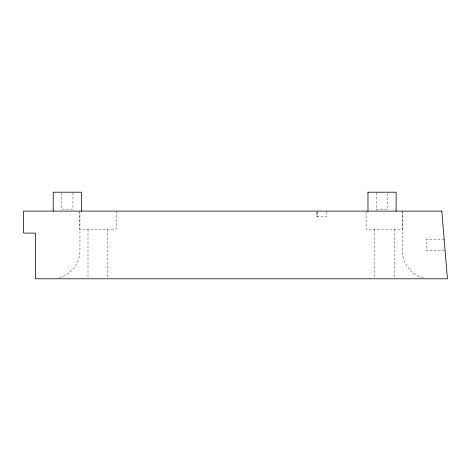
<?xml version="1.0" encoding="UTF-8"?>
<svg xmlns="http://www.w3.org/2000/svg" width="471" height="471" viewBox="0 0 471 471"><rect width="100%" height="100%" fill="white"/><g stroke="black" fill="none" stroke-linecap="round" stroke-linejoin="round"><path stroke-width="0.35" stroke-dasharray="2.35 1.77" d="M59.028 277.831C71.086 274.752 80.094 263.036 79.958 250.59L79.958 211.832M376.376 209.13L387.657 209.13L387.657 192.945M444.177 239.309L426.184 239.309L426.184 250.59L445.113 250.59M423.252 277.831C411.195 274.752 402.187 263.036 402.322 250.59L402.322 211.832M317.113 211.809L317.124 216.742L317.124 211.102M402.746 211.102L402.746 229.153L366.085 229.153L366.085 211.102M394.286 229.153L394.286 278.791M376.459 192.933L376.459 210.378M374.545 229.153L374.545 278.791M326.485 211.809L326.485 216.742L316.789 216.742L316.789 211.809M116.202 211.102L116.202 229.153L79.534 229.153L79.534 211.102M107.735 229.153L107.735 278.791M87.995 229.153L87.995 278.791M72.964 192.945L72.964 209.13L61.683 209.13L61.683 192.945"/><path stroke-width="0.71" d="M367.916 192.209L396.117 192.209L396.117 211.102M367.975 192.209L367.975 211.102M81.424 211.102L81.424 192.209L53.223 192.209L53.223 211.102M441.839 211.102L23.55 211.102L23.55 233.104L35.396 233.104L35.396 278.791L447.45 278.791L441.839 211.102"/></g></svg>
